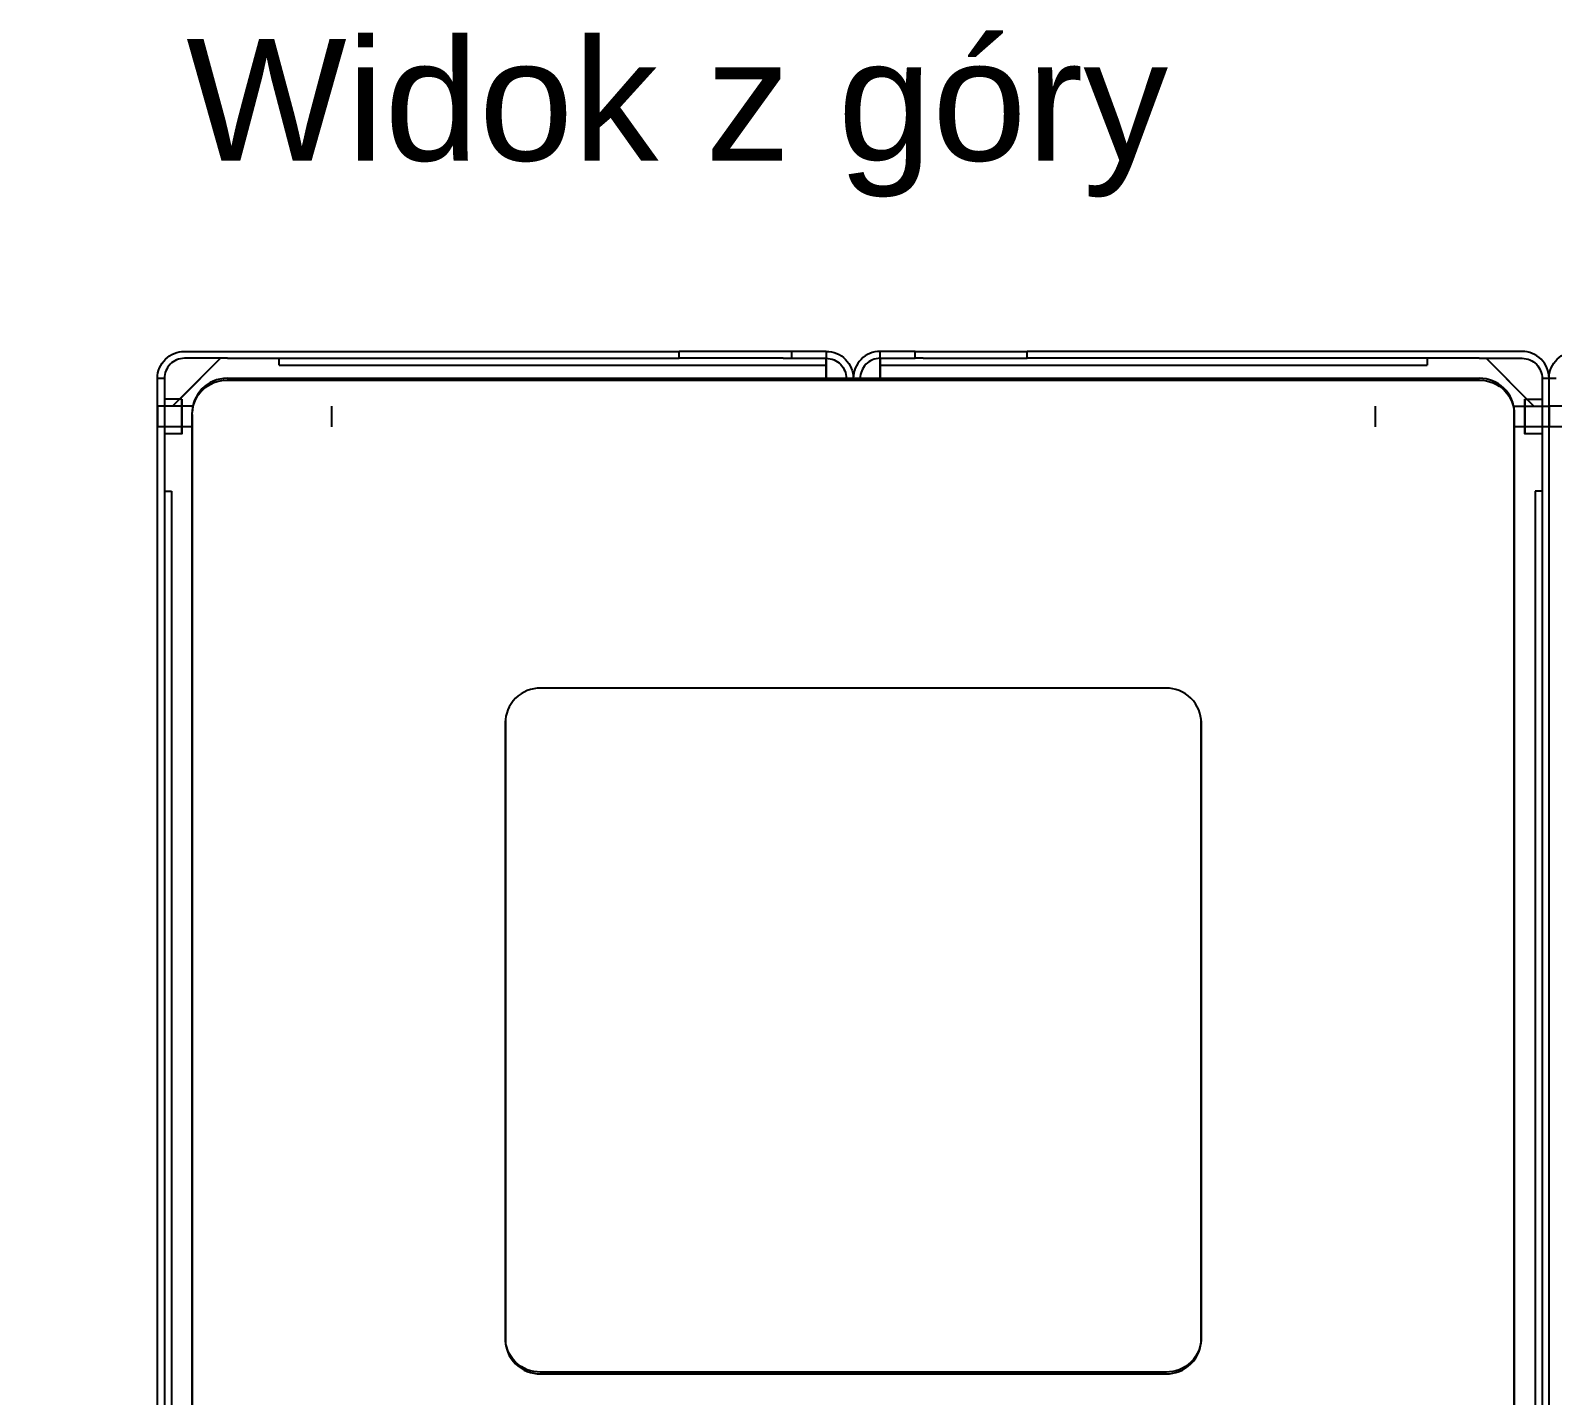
# Model space of a CAD drawing. Header units: millimetres. Extents: x 10366 to 28454, y 24552 to 29702.
# Drawn here: x 21291.3 to 21728.8, y 26959.4 to 27351.8 of the extents above; entities that cross this region are included whole.
import ezdxf

# ---------------------------------------------------------------- set-up
doc = ezdxf.new("R2010")
doc.units = ezdxf.units.MM
doc.header["$LTSCALE"] = 3
doc.layers.add('DomyÅ›lny', color=7, linetype='Continuous')
doc.styles.get("Standard").update_dxf_attribs({"font": 'arial.ttf'})
doc.dimstyles.new('MATEUSZ', dxfattribs={"dimtxt": 35, "dimasz": 16, "dimexe": 0.18, "dimexo": 0.0625, "dimgap": 0.09, "dimtad": 0, "dimdec": 0, "dimdsep": 46, "dimtxsty": 'Standard', "dimblk": 'DOT', "dimcen": 0.09, "dimse1": 1, "dimse2": 1, "dimadec": 0, "dimazin": 0, "dimtfac": 1, "dimtdec": 0, "dimtofl": 0, "dimtmove": 0, "dimatfit": 3, "dimfxl": 1, "dimtolj": 1, "dimtzin": 0, "dimlwd": 9, "dimlwe": 9, "dimarcsym": 0})

# ---------------------------------------------------------------- blocks, each defined once
blk = doc.blocks.new('_Dot')
at = {"color": 0, "linetype": 'ByBlock', "lineweight": -2}
blk.add_line((-0.5, 0), (-1, 0), dxfattribs=at)
at = {"color": 0, "linetype": 'ByBlock', "const_width": 0.5}
blk.add_lwpolyline([(-0.25, 0, 1), (0.25, 0, 1)], format="xyb", close=True, dxfattribs=at)
blk = doc.blocks.new('*D65')
at = {"color": 0, "lineweight": 9, "transparency": 16777216}
for p, q in [((21146.56, 27243.57), (21146.56, 27105.32)), ((21146.56, 26889.61), (21146.56, 27027.86))]:
    blk.add_line(p, q, dxfattribs=at)
at = {"layer": 'Defpoints', "color": 0, "transparency": 16777216}
for p in [(21335.58, 27259.57), (21146.56, 26873.61), (21335.58, 26873.61)]:
    blk.add_point(p, dxfattribs=at)
at = {"color": 0, "lineweight": 9, "transparency": 16777216, "xscale": 16, "yscale": 16, "zscale": 16}
for p, rotation in [((21146.56, 27259.57), 90), ((21146.56, 26873.61), 270)]:
    blk.add_blockref('_Dot', p, dxfattribs=dict(at, rotation=rotation))
at = {"color": 0, "transparency": 16777216, "insert": (21146.56, 27066.59), "char_height": 35, "attachment_point": 5, "rotation": 90}
blk.add_mtext('\\A1;386', dxfattribs=at)

msp = doc.modelspace()

# ---------------------------------------------------------------- linework, layer by layer
at = {"layer": 'DomyÅ›lny'}
for p, q in [((21332.2, 27243.84), (21345.94, 27257.57)), ((21345.94, 27257.57), (21334.51, 27246.14)), ((21335.58, 27259.57), (21477.82, 27259.57)), ((21347.94, 27257.57), (21335.58, 27257.57)), ((21347.94, 27257.57), (21477.82, 27257.57)), ((21362.82, 27255.57), (21362.82, 27257.57)), ((21477.82, 27257.57), (21477.82, 27259.57)), ((21510.06, 27259.57), (21477.82, 27259.57)), ((21507.71, 27257.57), (21477.82, 27257.57)), ((21507.71, 27257.57), (21510.06, 27257.57)), ((21510.06, 27259.57), (21510.06, 27257.57)), ((21520.06, 27259.57), (21520.06, 27257.57)), ((21520.06, 27257.57), (21520.06, 27255.57)), ((21520.06, 27251.3), (21520.06, 27257.57)), ((21520.06, 27257.57), (21520.06, 27251.3)), ((21535.58, 27257.57), (21535.58, 27259.57)), ((21535.58, 27255.57), (21535.58, 27257.57)), ((21535.58, 27251.3), (21535.58, 27257.57)), ((21535.58, 27257.57), (21535.58, 27251.3)), ((21545.58, 27257.57), (21545.58, 27259.57)), ((21545.58, 27259.57), (21577.82, 27259.57)), ((21547.94, 27257.57), (21545.58, 27257.57)), ((21547.94, 27257.57), (21577.82, 27257.57)), ((21577.82, 27257.57), (21577.82, 27259.57)), ((21720.06, 27259.57), (21577.82, 27259.57)), ((21707.71, 27257.57), (21577.82, 27257.57)), ((21692.82, 27257.57), (21692.82, 27255.57)), ((21707.71, 27257.57), (21720.06, 27257.57)), ((21709.71, 27257.57), (21721.13, 27246.14)), ((21723.44, 27243.84), (21709.71, 27257.57)), ((21362.82, 27255.57), (21520.06, 27255.57)), ((21535.58, 27255.57), (21692.82, 27255.57)), ((21327.82, 27251.81), (21329.82, 27251.81)), ((21327.82, 26881.3), (21327.82, 27251.81)), ((21329.82, 27251.81), (21329.82, 26881.3)), ((21347.82, 27251.81), (21707.82, 27251.81)), ((21347.82, 27251.3), (21707.82, 27251.3)), ((21725.82, 27251.81), (21727.82, 27251.81)), ((21725.82, 27251.81), (21725.82, 26881.3)), ((21727.82, 26881.3), (21727.82, 27251.81)), ((21727.82, 27251.81), (21729.82, 27251.81)), ((21727.82, 26881.3), (21727.82, 27251.81)), ((21338.12, 27243.84), (21327.82, 27243.84)), ((21334.82, 27245.84), (21329.82, 27245.84)), ((21334.82, 27243.84), (21329.82, 27243.84)), ((21717.52, 27243.84), (21727.82, 27243.84)), ((21720.82, 27245.84), (21725.82, 27245.84)), ((21720.82, 27243.84), (21725.82, 27243.84)), ((21738.12, 27243.84), (21727.82, 27243.84)), ((21337.82, 26892.17), (21337.82, 27241.95)), ((21337.82, 27241.45), (21337.82, 26891.66)), ((21717.82, 26892.17), (21717.82, 27241.95)), ((21717.82, 27241.45), (21717.82, 26891.66)), ((21337.82, 27237.84), (21327.82, 27237.84)), ((21334.82, 27237.84), (21329.82, 27237.84)), ((21334.82, 27235.84), (21329.82, 27235.84)), ((21727.82, 27237.84), (21717.82, 27237.84)), ((21725.82, 27237.84), (21720.82, 27237.84)), ((21725.82, 27235.84), (21720.82, 27235.84)), ((21737.82, 27237.84), (21727.82, 27237.84)), ((21329.82, 27219.42), (21331.82, 27219.42)), ((21331.82, 27219.42), (21331.82, 26924.67)), ((21723.82, 27219.42), (21723.82, 26924.67)), ((21725.82, 27219.42), (21723.82, 27219.42)), ((21617.82, 27162.75), (21437.82, 27162.75)), ((21427.82, 26976.02), (21427.82, 27153.4)), ((21427.82, 27153.4), (21427.82, 27152.9)), ((21427.82, 27152.9), (21427.82, 26975.51)), ((21627.82, 27153.4), (21627.82, 26976.02)), ((21627.82, 27153.4), (21627.82, 27152.9)), ((21627.82, 26975.51), (21627.82, 27152.9)), ((21617.82, 26966.16), (21437.82, 26966.16)), ((21437.82, 26965.65), (21617.82, 26965.65))]:
    msp.add_line(p, q, dxfattribs=at)
for points in [[(21327.82, 27251.81, 0), (21327.86, 27252.58, 0), (21327.97, 27253.35, 0), (21328.17, 27254.09, 0), (21328.43, 27254.82, 0), (21328.76, 27255.51, 0), (21329.16, 27256.16, 0), (21329.62, 27256.77, 0), (21330.14, 27257.34, 0), (21330.7, 27257.84, 0), (21331.32, 27258.29, 0), (21331.97, 27258.67, 0), (21332.65, 27258.99, 0), (21333.36, 27259.24, 0), (21334.09, 27259.42, 0), (21334.83, 27259.53, 0), (21335.58, 27259.57, 0)], [(21335.58, 27257.57, 0), (21335, 27257.54, 0), (21334.43, 27257.45, 0), (21333.87, 27257.31, 0), (21333.33, 27257.11, 0), (21332.82, 27256.86, 0), (21332.33, 27256.56, 0), (21331.88, 27256.22, 0), (21331.47, 27255.84, 0), (21331.09, 27255.42, 0), (21330.76, 27254.96, 0), (21330.48, 27254.48, 0), (21330.24, 27253.97, 0), (21330.06, 27253.45, 0), (21329.93, 27252.91, 0), (21329.85, 27252.36, 0), (21329.82, 27251.81, 0)], [(21520.06, 27259.57, 0), (21520.06, 27259.57, 0), (21520.06, 27259.57, 0), (21520.06, 27259.57, 0), (21520.06, 27259.57, 0), (21520.06, 27259.57, 0), (21520.06, 27259.57, 0), (21520.06, 27259.57, 0), (21520.06, 27259.57, 0), (21520.06, 27259.57, 0), (21520.06, 27259.57, 0), (21520.06, 27259.57, 0), (21520.06, 27259.57, 0), (21520.04, 27259.57, 0), (21519.99, 27259.57, 0), (21519.77, 27259.57, 0), (21518.83, 27259.57, 0), (21510.06, 27259.57, 0)], [(21510.06, 27257.57, 0), (21520.06, 27257.57, 0)], [(21520.06, 27259.57, 0), (21520.84, 27259.53, 0), (21521.6, 27259.41, 0), (21522.35, 27259.22, 0), (21523.07, 27258.96, 0), (21523.76, 27258.62, 0), (21524.42, 27258.23, 0), (21525.03, 27257.77, 0), (21525.59, 27257.25, 0), (21526.1, 27256.68, 0), (21526.54, 27256.07, 0), (21526.93, 27255.42, 0), (21527.25, 27254.73, 0), (21527.5, 27254.02, 0), (21527.68, 27253.29, 0), (21527.78, 27252.55, 0), (21527.82, 27251.81, 0)], [(21520.06, 27257.57, 0), (21520.64, 27257.54, 0), (21521.21, 27257.45, 0), (21521.77, 27257.31, 0), (21522.31, 27257.11, 0), (21522.82, 27256.86, 0), (21523.31, 27256.56, 0), (21523.76, 27256.22, 0), (21524.18, 27255.84, 0), (21524.55, 27255.42, 0), (21524.88, 27254.96, 0), (21525.16, 27254.48, 0), (21525.4, 27253.97, 0), (21525.58, 27253.45, 0), (21525.71, 27252.91, 0), (21525.79, 27252.36, 0), (21525.82, 27251.81, 0)], [(21535.58, 27259.57, 0), (21534.81, 27259.53, 0), (21534.04, 27259.41, 0), (21533.29, 27259.22, 0), (21532.57, 27258.96, 0), (21531.88, 27258.62, 0), (21531.22, 27258.23, 0), (21530.61, 27257.77, 0), (21530.05, 27257.25, 0), (21529.54, 27256.68, 0), (21529.1, 27256.07, 0), (21528.71, 27255.42, 0), (21528.39, 27254.73, 0), (21528.14, 27254.02, 0), (21527.96, 27253.29, 0), (21527.86, 27252.55, 0), (21527.82, 27251.81, 0)], [(21535.58, 27257.57, 0), (21535, 27257.54, 0), (21534.43, 27257.45, 0), (21533.87, 27257.31, 0), (21533.33, 27257.11, 0), (21532.82, 27256.86, 0), (21532.33, 27256.56, 0), (21531.88, 27256.22, 0), (21531.47, 27255.84, 0), (21531.09, 27255.42, 0), (21530.76, 27254.96, 0), (21530.48, 27254.48, 0), (21530.24, 27253.97, 0), (21530.06, 27253.45, 0), (21529.93, 27252.91, 0), (21529.85, 27252.36, 0), (21529.82, 27251.81, 0)], [(21545.58, 27259.57, 0), (21535.58, 27259.57, 0)], [(21535.58, 27257.57, 0), (21535.58, 27257.57, 0), (21535.58, 27257.57, 0), (21535.58, 27257.57, 0), (21535.58, 27257.57, 0), (21535.58, 27257.57, 0), (21535.58, 27257.57, 0), (21535.58, 27257.57, 0), (21535.58, 27257.57, 0), (21535.58, 27257.57, 0), (21535.58, 27257.57, 0), (21535.58, 27257.57, 0), (21535.6, 27257.57, 0), (21535.65, 27257.57, 0), (21535.87, 27257.57, 0), (21536.81, 27257.57, 0), (21545.58, 27257.57, 0)], [(21727.82, 27251.81, 0), (21727.78, 27252.58, 0), (21727.67, 27253.35, 0), (21727.48, 27254.09, 0), (21727.21, 27254.82, 0), (21726.88, 27255.51, 0), (21726.48, 27256.16, 0), (21726.02, 27256.77, 0), (21725.5, 27257.34, 0), (21724.94, 27257.84, 0), (21724.32, 27258.29, 0), (21723.67, 27258.67, 0), (21722.99, 27258.99, 0), (21722.28, 27259.24, 0), (21721.55, 27259.42, 0), (21720.81, 27259.53, 0), (21720.06, 27259.57, 0)], [(21720.06, 27257.57, 0), (21720.64, 27257.54, 0), (21721.21, 27257.45, 0), (21721.77, 27257.31, 0), (21722.31, 27257.11, 0), (21722.82, 27256.86, 0), (21723.31, 27256.56, 0), (21723.76, 27256.22, 0), (21724.18, 27255.84, 0), (21724.55, 27255.42, 0), (21724.88, 27254.96, 0), (21725.16, 27254.48, 0), (21725.4, 27253.97, 0), (21725.58, 27253.45, 0), (21725.71, 27252.91, 0), (21725.79, 27252.36, 0), (21725.82, 27251.81, 0)], [(21727.82, 27251.81, 0), (21727.86, 27252.58, 0), (21727.97, 27253.35, 0), (21728.17, 27254.09, 0), (21728.43, 27254.82, 0), (21728.76, 27255.51, 0), (21729.16, 27256.16, 0), (21729.62, 27256.77, 0), (21730.14, 27257.34, 0), (21730.7, 27257.84, 0), (21731.32, 27258.29, 0), (21731.97, 27258.67, 0), (21732.65, 27258.99, 0), (21733.36, 27259.24, 0), (21734.09, 27259.42, 0), (21734.83, 27259.53, 0), (21735.58, 27259.57, 0)], [(21347.82, 27251.81, 0), (21346.8, 27251.76, 0), (21345.79, 27251.6, 0), (21344.81, 27251.35, 0), (21343.87, 27251.01, 0), (21342.96, 27250.57, 0), (21342.12, 27250.05, 0), (21341.33, 27249.45, 0), (21340.61, 27248.78, 0), (21339.97, 27248.05, 0), (21339.4, 27247.26, 0), (21338.91, 27246.44, 0), (21338.51, 27245.56, 0), (21338.21, 27244.67, 0), (21337.98, 27243.74, 0), (21337.86, 27242.86, 0), (21337.82, 27241.95, 0)], [(21337.82, 27241.45, 0), (21337.87, 27242.44, 0), (21338.02, 27243.43, 0), (21338.28, 27244.39, 0), (21338.62, 27245.31, 0), (21339.05, 27246.19, 0), (21339.57, 27247.02, 0), (21340.17, 27247.79, 0), (21340.83, 27248.5, 0), (21341.56, 27249.13, 0), (21342.35, 27249.7, 0), (21343.18, 27250.18, 0), (21344.05, 27250.58, 0), (21344.95, 27250.89, 0), (21345.88, 27251.11, 0), (21346.84, 27251.26, 0), (21347.82, 27251.3, 0)], [(21717.82, 27241.95, 0), (21717.77, 27242.95, 0), (21717.62, 27243.94, 0), (21717.36, 27244.89, 0), (21717.02, 27245.82, 0), (21716.59, 27246.7, 0), (21716.07, 27247.53, 0), (21715.47, 27248.3, 0), (21714.81, 27249.01, 0), (21714.08, 27249.64, 0), (21713.29, 27250.2, 0), (21712.46, 27250.68, 0), (21711.59, 27251.08, 0), (21710.69, 27251.4, 0), (21709.76, 27251.62, 0), (21708.8, 27251.76, 0), (21707.82, 27251.81, 0)], [(21707.82, 27251.3, 0), (21708.84, 27251.25, 0), (21709.85, 27251.1, 0), (21710.83, 27250.84, 0), (21711.77, 27250.5, 0), (21712.68, 27250.06, 0), (21713.52, 27249.54, 0), (21714.31, 27248.95, 0), (21715.03, 27248.28, 0), (21715.68, 27247.55, 0), (21716.24, 27246.76, 0), (21716.73, 27245.93, 0), (21717.13, 27245.05, 0), (21717.44, 27244.16, 0), (21717.66, 27243.23, 0), (21717.78, 27242.35, 0), (21717.82, 27241.45, 0)], [(21329.82, 27245.84, 0), (21329.82, 27245.84, 0), (21329.82, 27245.84, 0), (21329.82, 27245.84, 0), (21329.82, 27245.84, 0), (21329.82, 27245.84, 0), (21329.82, 27245.84, 0), (21329.82, 27245.84, 0), (21329.82, 27245.84, 0), (21329.82, 27245.84, 0), (21329.82, 27245.83, 0), (21329.82, 27245.83, 0), (21329.82, 27245.83, 0), (21329.82, 27245.8, 0), (21329.82, 27245.69, 0), (21329.82, 27245.22, 0), (21329.82, 27240.96, 0), (21329.82, 27237.35, 0), (21329.82, 27236.2, 0), (21329.82, 27235.92, 0), (21329.82, 27235.86, 0), (21329.82, 27235.84, 0), (21329.82, 27235.84, 0), (21329.82, 27235.84, 0), (21329.82, 27235.84, 0), (21329.82, 27235.84, 0), (21329.82, 27235.84, 0), (21329.82, 27235.84, 0), (21329.82, 27235.84, 0), (21329.82, 27235.84, 0), (21329.82, 27235.84, 0), (21329.82, 27235.84, 0), (21329.82, 27235.84, 0), (21329.82, 27235.84, 0)], [(21329.82, 27243.84, 0), (21329.82, 27243.84, 0), (21329.82, 27243.84, 0), (21329.82, 27243.84, 0), (21329.82, 27243.84, 0), (21329.82, 27243.84, 0), (21329.82, 27243.84, 0), (21329.82, 27243.84, 0), (21329.82, 27243.84, 0), (21329.82, 27243.84, 0), (21329.82, 27243.83, 0), (21329.82, 27243.83, 0), (21329.82, 27243.83, 0), (21329.82, 27243.81, 0), (21329.82, 27243.75, 0), (21329.82, 27243.47, 0), (21329.82, 27240.91, 0), (21329.82, 27238.74, 0), (21329.82, 27238.05, 0), (21329.82, 27237.89, 0), (21329.82, 27237.85, 0), (21329.82, 27237.84, 0), (21329.82, 27237.84, 0), (21329.82, 27237.84, 0), (21329.82, 27237.84, 0), (21329.82, 27237.84, 0), (21329.82, 27237.84, 0), (21329.82, 27237.84, 0), (21329.82, 27237.84, 0), (21329.82, 27237.84, 0), (21329.82, 27237.84, 0), (21329.82, 27237.84, 0), (21329.82, 27237.84, 0), (21329.82, 27237.84, 0)], [(21334.82, 27243.84, 0), (21334.82, 27243.84, 0), (21334.82, 27243.84, 0), (21334.82, 27243.84, 0), (21334.82, 27243.84, 0), (21334.82, 27243.84, 0), (21334.82, 27243.84, 0), (21334.82, 27243.84, 0), (21334.82, 27243.84, 0), (21334.82, 27243.84, 0), (21334.82, 27243.83, 0), (21334.82, 27243.83, 0), (21334.82, 27243.83, 0), (21334.82, 27243.8, 0), (21334.82, 27243.67, 0), (21334.82, 27242.28, 0), (21334.82, 27238.49, 0), (21334.82, 27237.9, 0), (21334.82, 27237.85, 0), (21334.82, 27237.84, 0), (21334.82, 27237.84, 0), (21334.82, 27237.84, 0), (21334.82, 27237.84, 0), (21334.82, 27237.84, 0), (21334.82, 27237.84, 0), (21334.82, 27237.84, 0), (21334.82, 27237.84, 0), (21334.82, 27237.84, 0), (21334.82, 27237.84, 0), (21334.82, 27237.84, 0), (21334.82, 27237.84, 0), (21334.82, 27237.84, 0), (21334.82, 27237.84, 0), (21334.82, 27237.84, 0), (21334.82, 27237.84, 0), (21334.82, 27237.84, 0), (21334.82, 27237.84, 0), (21334.82, 27237.84, 0), (21334.82, 27237.84, 0), (21334.82, 27237.88, 0), (21334.82, 27238, 0), (21334.82, 27238.54, 0), (21334.82, 27239.65, 0)], [(21377.82, 27243.84, 0), (21377.82, 27243.84, 0), (21377.82, 27243.84, 0), (21377.82, 27243.84, 0), (21377.82, 27243.84, 0), (21377.82, 27243.84, 0), (21377.82, 27243.84, 0), (21377.82, 27243.84, 0), (21377.82, 27243.84, 0), (21377.82, 27243.84, 0), (21377.82, 27243.83, 0), (21377.82, 27243.83, 0), (21377.82, 27243.83, 0), (21377.82, 27243.81, 0), (21377.82, 27243.75, 0), (21377.82, 27243.47, 0), (21377.82, 27237.84, 0)], [(21677.82, 27243.84, 0), (21677.82, 27243.84, 0), (21677.82, 27243.84, 0), (21677.82, 27243.84, 0), (21677.82, 27243.84, 0), (21677.82, 27243.84, 0), (21677.82, 27243.84, 0), (21677.82, 27243.84, 0), (21677.82, 27243.84, 0), (21677.82, 27243.84, 0), (21677.82, 27243.83, 0), (21677.82, 27243.83, 0), (21677.82, 27243.83, 0), (21677.82, 27243.81, 0), (21677.82, 27243.75, 0), (21677.82, 27243.47, 0), (21677.82, 27237.84, 0)], [(21720.82, 27243.84, 0), (21720.82, 27243.84, 0), (21720.82, 27243.84, 0), (21720.82, 27243.84, 0), (21720.82, 27243.84, 0), (21720.82, 27243.84, 0), (21720.82, 27243.84, 0), (21720.82, 27243.84, 0), (21720.82, 27243.84, 0), (21720.82, 27243.84, 0), (21720.82, 27243.83, 0), (21720.82, 27243.83, 0), (21720.82, 27243.83, 0), (21720.82, 27243.8, 0), (21720.82, 27243.67, 0), (21720.82, 27242.28, 0), (21720.82, 27238.49, 0), (21720.82, 27237.9, 0), (21720.82, 27237.85, 0), (21720.82, 27237.84, 0), (21720.82, 27237.84, 0), (21720.82, 27237.84, 0), (21720.82, 27237.84, 0), (21720.82, 27237.84, 0), (21720.82, 27237.84, 0), (21720.82, 27237.84, 0), (21720.82, 27237.84, 0), (21720.82, 27237.84, 0), (21720.82, 27237.84, 0), (21720.82, 27237.84, 0), (21720.82, 27237.84, 0), (21720.82, 27237.84, 0), (21720.82, 27237.84, 0), (21720.82, 27237.84, 0), (21720.82, 27237.84, 0), (21720.82, 27237.84, 0), (21720.82, 27237.84, 0), (21720.82, 27237.84, 0), (21720.82, 27237.84, 0), (21720.82, 27237.88, 0), (21720.82, 27238, 0), (21720.82, 27238.54, 0), (21720.82, 27239.65, 0)], [(21725.82, 27245.84, 0), (21725.82, 27245.84, 0), (21725.82, 27245.84, 0), (21725.82, 27245.84, 0), (21725.82, 27245.84, 0), (21725.82, 27245.84, 0), (21725.82, 27245.84, 0), (21725.82, 27245.84, 0), (21725.82, 27245.84, 0), (21725.82, 27245.84, 0), (21725.82, 27245.83, 0), (21725.82, 27245.83, 0), (21725.82, 27245.83, 0), (21725.82, 27245.8, 0), (21725.82, 27245.69, 0), (21725.82, 27245.22, 0), (21725.82, 27235.84, 0)], [(21725.82, 27243.84, 0), (21725.82, 27243.84, 0), (21725.82, 27243.84, 0), (21725.82, 27243.84, 0), (21725.82, 27243.84, 0), (21725.82, 27243.84, 0), (21725.82, 27243.84, 0), (21725.82, 27243.84, 0), (21725.82, 27243.84, 0), (21725.82, 27243.84, 0), (21725.82, 27243.83, 0), (21725.82, 27243.83, 0), (21725.82, 27243.83, 0), (21725.82, 27243.81, 0), (21725.82, 27243.75, 0), (21725.82, 27243.47, 0), (21725.82, 27237.84, 0)], [(21727.82, 27243.84, 0), (21727.82, 27243.84, 0), (21727.82, 27243.84, 0), (21727.82, 27243.84, 0), (21727.82, 27243.84, 0), (21727.82, 27243.84, 0), (21727.82, 27243.84, 0), (21727.82, 27243.84, 0), (21727.82, 27243.84, 0), (21727.82, 27243.84, 0), (21727.82, 27243.83, 0), (21727.82, 27243.83, 0), (21727.82, 27243.83, 0), (21727.82, 27243.81, 0), (21727.82, 27243.75, 0), (21727.82, 27243.47, 0), (21727.82, 27237.84, 0)], [(21727.82, 27243.84, 0), (21727.82, 27243.84, 0), (21727.82, 27243.84, 0), (21727.82, 27243.84, 0), (21727.82, 27243.84, 0), (21727.82, 27243.84, 0), (21727.82, 27243.84, 0), (21727.82, 27243.84, 0), (21727.82, 27243.84, 0), (21727.82, 27243.84, 0), (21727.82, 27243.83, 0), (21727.82, 27243.83, 0), (21727.82, 27243.83, 0), (21727.82, 27243.81, 0), (21727.82, 27243.75, 0), (21727.82, 27243.47, 0), (21727.82, 27237.84, 0)], [(21437.82, 27162.75, 0), (21436.92, 27162.71, 0), (21436, 27162.59, 0), (21435.07, 27162.37, 0), (21434.14, 27162.06, 0), (21433.23, 27161.65, 0), (21432.35, 27161.14, 0), (21431.52, 27160.55, 0), (21430.75, 27159.86, 0), (21430.06, 27159.11, 0), (21429.45, 27158.29, 0), (21428.94, 27157.42, 0), (21428.52, 27156.52, 0), (21428.21, 27155.61, 0), (21427.99, 27154.69, 0), (21427.86, 27153.78, 0), (21427.82, 27152.9, 0)], [(21627.82, 27152.9, 0), (21627.78, 27153.78, 0), (21627.65, 27154.69, 0), (21627.43, 27155.61, 0), (21627.12, 27156.52, 0), (21626.7, 27157.42, 0), (21626.19, 27158.29, 0), (21625.58, 27159.11, 0), (21624.89, 27159.86, 0), (21624.12, 27160.55, 0), (21623.29, 27161.14, 0), (21622.41, 27161.65, 0), (21621.5, 27162.06, 0), (21620.57, 27162.37, 0), (21619.64, 27162.59, 0), (21618.72, 27162.71, 0), (21617.82, 27162.75, 0)], [(21437.82, 26966.16, 0), (21436.92, 26966.2, 0), (21436, 26966.33, 0), (21435.07, 26966.54, 0), (21434.14, 26966.85, 0), (21433.23, 26967.26, 0), (21432.35, 26967.77, 0), (21431.52, 26968.37, 0), (21430.75, 26969.05, 0), (21430.06, 26969.81, 0), (21429.45, 26970.62, 0), (21428.94, 26971.49, 0), (21428.52, 26972.39, 0), (21428.21, 26973.31, 0), (21427.99, 26974.22, 0), (21427.86, 26975.13, 0), (21427.82, 26976.02, 0)], [(21427.82, 26975.51, 0), (21427.86, 26974.62, 0), (21427.99, 26973.71, 0), (21428.21, 26972.8, 0), (21428.52, 26971.88, 0), (21428.94, 26970.98, 0), (21429.45, 26970.12, 0), (21430.06, 26969.3, 0), (21430.75, 26968.54, 0), (21431.52, 26967.86, 0), (21432.35, 26967.26, 0), (21433.23, 26966.75, 0), (21434.14, 26966.35, 0), (21435.07, 26966.03, 0), (21436, 26965.82, 0), (21436.92, 26965.69, 0), (21437.82, 26965.65, 0)], [(21627.82, 26976.02, 0), (21627.78, 26975.13, 0), (21627.65, 26974.22, 0), (21627.43, 26973.31, 0), (21627.12, 26972.39, 0), (21626.7, 26971.49, 0), (21626.19, 26970.62, 0), (21625.58, 26969.81, 0), (21624.89, 26969.05, 0), (21624.12, 26968.37, 0), (21623.29, 26967.77, 0), (21622.41, 26967.26, 0), (21621.5, 26966.85, 0), (21620.57, 26966.54, 0), (21619.64, 26966.33, 0), (21618.72, 26966.2, 0), (21617.82, 26966.16, 0)], [(21617.82, 26965.65, 0), (21618.72, 26965.69, 0), (21619.64, 26965.82, 0), (21620.57, 26966.03, 0), (21621.5, 26966.35, 0), (21622.41, 26966.75, 0), (21623.29, 26967.26, 0), (21624.12, 26967.86, 0), (21624.89, 26968.54, 0), (21625.58, 26969.3, 0), (21626.19, 26970.12, 0), (21626.7, 26970.98, 0), (21627.12, 26971.88, 0), (21627.43, 26972.8, 0), (21627.65, 26973.71, 0), (21627.78, 26974.62, 0), (21627.82, 26975.51, 0)]]:
    msp.add_polyline3d(points, dxfattribs=at)
for points in [[(21327.82, 27243.84, 0), (21327.82, 27243.84, 0), (21327.82, 27243.84, 0), (21327.82, 27243.84, 0), (21327.82, 27243.84, 0), (21327.82, 27243.84, 0), (21327.82, 27243.84, 0), (21327.82, 27243.84, 0), (21327.82, 27243.84, 0), (21327.82, 27243.83, 0), (21327.82, 27243.83, 0), (21327.82, 27243.83, 0), (21327.82, 27243.81, 0), (21327.82, 27243.75, 0), (21327.82, 27243.47, 0), (21327.82, 27238.29, 0), (21327.82, 27237.85, 0), (21327.82, 27237.84, 0), (21327.82, 27237.84, 0), (21327.82, 27237.84, 0), (21327.82, 27237.84, 0), (21327.82, 27237.84, 0), (21327.82, 27237.84, 0), (21327.82, 27237.84, 0), (21327.82, 27237.84, 0), (21327.82, 27237.84, 0), (21327.82, 27237.84, 0), (21327.82, 27237.84, 0), (21327.82, 27237.84, 0), (21327.82, 27237.84, 0), (21327.82, 27237.84, 0), (21327.82, 27237.84, 0), (21327.82, 27237.84, 0), (21327.82, 27237.84, 0), (21327.82, 27237.86, 0), (21327.82, 27237.92, 0), (21327.82, 27238.2, 0)], [(21334.82, 27245.84, 0), (21334.82, 27245.84, 0), (21334.82, 27245.84, 0), (21334.82, 27245.84, 0), (21334.82, 27245.84, 0), (21334.82, 27245.84, 0), (21334.82, 27245.84, 0), (21334.82, 27245.84, 0), (21334.82, 27245.84, 0), (21334.82, 27245.83, 0), (21334.82, 27245.83, 0), (21334.82, 27245.83, 0), (21334.82, 27245.8, 0), (21334.82, 27245.69, 0), (21334.82, 27245.22, 0), (21334.82, 27236.59, 0), (21334.82, 27235.86, 0), (21334.82, 27235.84, 0), (21334.82, 27235.84, 0), (21334.82, 27235.84, 0), (21334.82, 27235.84, 0), (21334.82, 27235.84, 0), (21334.82, 27235.84, 0), (21334.82, 27235.84, 0), (21334.82, 27235.84, 0), (21334.82, 27235.84, 0), (21334.82, 27235.84, 0), (21334.82, 27235.84, 0), (21334.82, 27235.84, 0), (21334.82, 27235.84, 0), (21334.82, 27235.84, 0), (21334.82, 27235.84, 0), (21334.82, 27235.84, 0), (21334.82, 27235.84, 0), (21334.82, 27235.87, 0), (21334.82, 27235.98, 0), (21334.82, 27236.45, 0)], [(21720.82, 27245.84, 0), (21720.82, 27245.84, 0), (21720.82, 27245.84, 0), (21720.82, 27245.84, 0), (21720.82, 27245.84, 0), (21720.82, 27245.84, 0), (21720.82, 27245.84, 0), (21720.82, 27245.84, 0), (21720.82, 27245.84, 0), (21720.82, 27245.83, 0), (21720.82, 27245.83, 0), (21720.82, 27245.83, 0), (21720.82, 27245.8, 0), (21720.82, 27245.69, 0), (21720.82, 27245.22, 0), (21720.82, 27236.59, 0), (21720.82, 27235.86, 0), (21720.82, 27235.84, 0), (21720.82, 27235.84, 0), (21720.82, 27235.84, 0), (21720.82, 27235.84, 0), (21720.82, 27235.84, 0), (21720.82, 27235.84, 0), (21720.82, 27235.84, 0), (21720.82, 27235.84, 0), (21720.82, 27235.84, 0), (21720.82, 27235.84, 0), (21720.82, 27235.84, 0), (21720.82, 27235.84, 0), (21720.82, 27235.84, 0), (21720.82, 27235.84, 0), (21720.82, 27235.84, 0), (21720.82, 27235.84, 0), (21720.82, 27235.84, 0), (21720.82, 27235.87, 0), (21720.82, 27235.98, 0), (21720.82, 27236.45, 0)]]:
    msp.add_polyline3d(points, close=True, dxfattribs=at)

# ---------------------------------------------------------------- texts
msp.add_text('Widok z góry', height=34.9616).set_placement((21336.11, 27314.39))

# ---------------------------------------------------------------- dimensions: what is measured, and where the dimension line sits
dim = msp.add_linear_dim(base=(21146.56, 26873.61), p1=(21335.58, 27259.57), p2=(21335.58, 26873.61), angle=90, dimstyle='MATEUSZ')
dim.commit()
dim.dimension.update_dxf_attribs({"geometry": '*D65', "text_midpoint": (21146.56, 27066.59)})

doc.saveas('drawing.dxf')
